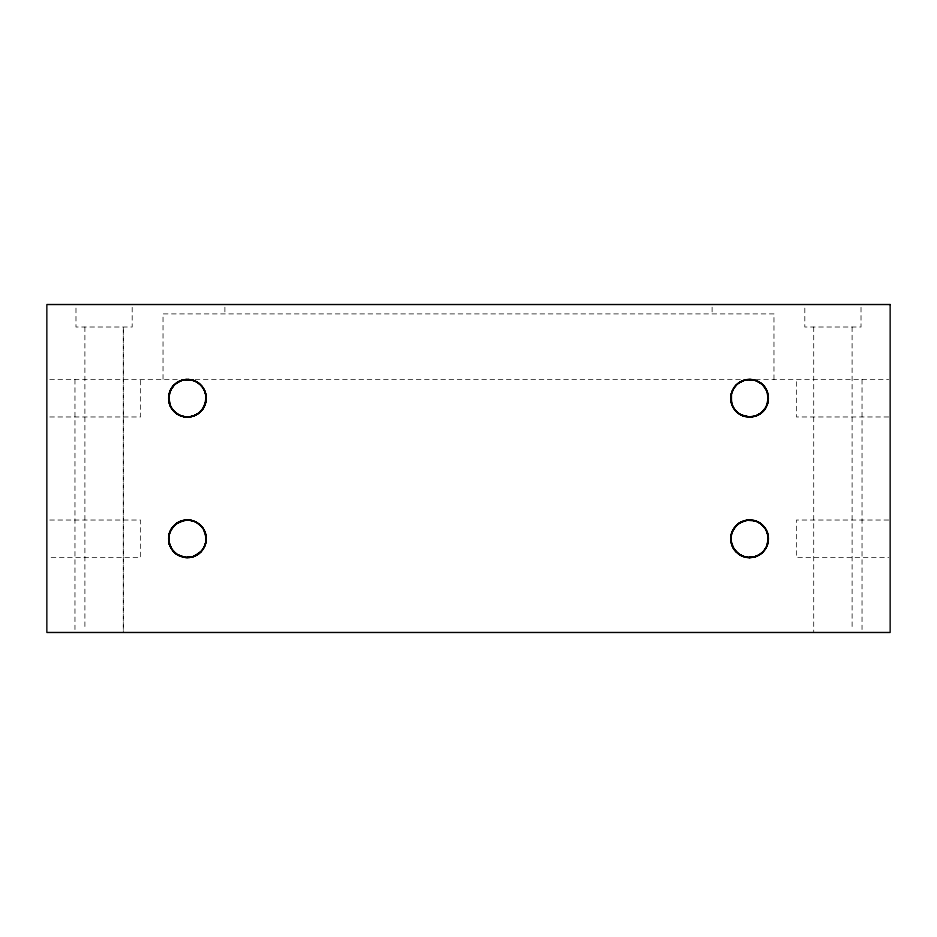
<?xml version="1.0" encoding="UTF-8"?>
<svg xmlns="http://www.w3.org/2000/svg" width="937" height="937" viewBox="0 0 937 937"><rect width="100%" height="100%" fill="white"/><g stroke="black" fill="none" stroke-linecap="round" stroke-linejoin="round"><path stroke-width="0.7" stroke-dasharray="4.68 3.51" d="M49.778 379.485L179.037 379.485M195.154 379.485L743.709 379.485M755.538 379.485L888.686 379.485M49.778 416.965L140.55 416.965L140.55 379.485M888.686 416.965L796.45 416.965L796.45 379.485M49.778 520.035L140.55 520.035L140.55 557.515L49.778 557.515M888.686 520.035L796.45 520.035L796.45 557.515L888.686 557.515M862.04 379.485L862.04 629.547M861.021 307.336L861.021 327.013L804.801 327.013L804.801 307.336M852.108 327.013L852.12 629.547M813.703 327.013L813.703 632.475M773.962 379.485L773.962 313.895L163.038 313.895L163.038 379.485M712.12 307.207L712.12 313.895M224.88 307.207L224.88 313.895M132.199 307.336L132.199 327.013L75.979 327.013L75.979 307.336M123.297 629.547L123.297 327.013L123.297 632.475M84.88 327.013L84.892 629.547M74.96 379.485L74.96 629.547"/><path stroke-width="1.41" d="M203.856 407.185C208.401 399.221 205.906 388.211 198.339 383.01M768.317 399.162L766.864 390.952L762.683 384.814M768.317 539.712L767.216 532.368M192.472 380.188C201.314 382.542 207.475 391.947 205.929 401.013L206.046 400.087M760.539 383.01C766.97 387.52 769.886 396.281 767.508 403.753M205.016 404.632L204.664 405.498L206.117 397.288L205.308 392.697M205.308 544.303C207.358 537.709 205.484 530.131 200.483 525.364M768.129 401.013L768.34 398.225A18.74 18.74 0 0 0 740.23 381.991C731.902 386.571 728.4 397.885 732.711 406.353M753.77 557.046C764.768 554.868 771.619 541.762 766.864 531.502M188.805 557.468C201.83 556.988 210.626 541.129 203.856 529.815L206.117 537.838L205.765 542.488M767.965 401.938L768.34 398.225A18.74 18.74 0 0 1 740.23 414.459L739.434 413.967M766.056 407.185L768.34 398.225M768.129 541.563L768.34 538.775A18.74 18.74 0 0 0 740.23 522.541L735.861 526.032M170.944 389.265L168.683 397.288L170.511 406.353M169.784 532.368L168.683 537.838L169.492 544.303M734.116 387.672L731.434 393.599L731.434 402.851M731.984 532.368L730.883 537.838L731.235 542.488M169.234 393.599L168.683 399.162L169.784 404.632L168.683 397.288L170.136 390.952L169.492 392.697M171.412 529.007C165.662 537.861 169.351 550.897 178.85 555.454M731.434 393.599L730.883 397.288L731.984 404.632L731.692 403.753M733.144 529.815C725.859 541.762 736.295 558.44 750.068 557.515M169.234 534.149L168.871 541.563M731.434 534.149L730.883 537.838L731.692 544.303M202.333 409.539L205.765 401.938M731.984 391.818L731.692 392.697L732.711 390.097M766.864 405.498L767.766 402.851M205.566 543.401C203.341 552.619 193.467 559.038 184.144 557.234M170.511 530.647L169.492 533.247L173.04 526.735L178.03 522.541A18.74 18.74 0 0 1 206.14 538.775A18.74 18.74 0 0 1 178.03 555.009L175.711 553.427M204.664 546.048L205.016 545.182M731.692 533.247L734.116 528.222L737.911 524.123M732.336 531.502L736.517 525.364M174.317 384.814L170.511 390.097L173.661 385.482L177.234 382.483M204.289 406.353C200.963 413.486 192.846 417.902 185.069 416.824M760.539 413.44L756.452 415.665L762.004 412.28L766.489 406.353C760.762 419.846 739.539 420.42 733.144 407.185M763.96 550.815L766.489 546.903L768.34 538.775A18.74 18.74 0 0 1 740.23 555.009L734.116 549.328L731.071 541.563M173.661 385.482L170.511 390.097L172.467 386.911M171.412 388.457L171.916 387.672M170.511 390.097L173.04 386.185M172.467 527.461L170.944 529.815L175.711 524.123M202.884 549.328L203.388 548.543M733.612 529.007L734.116 528.222M765.084 549.328L765.588 548.543M734.667 386.911L733.612 388.457L736.517 384.814L735.24 386.185M763.339 410.968L764.533 409.539M199.804 412.28L202.884 408.778L198.339 413.44L194.252 415.665L198.339 413.44M762.004 412.28L765.084 408.778M173.661 526.032L178.03 522.541A18.74 18.74 0 0 0 178.03 555.009L185.069 557.374L178.03 555.009L180.548 556.215M760.539 553.99L763.339 551.518M197.566 554.517L201.139 551.518L193.373 556.543L194.252 556.215M174.996 384.17L181.427 380.457M737.196 384.17L739.434 382.483M198.339 553.99L199.089 553.427M758.15 555.454L762.004 552.83M743.627 521.007L738.661 523.56L739.434 523.033M199.804 384.17C193.455 378.454 183.336 377.916 176.461 383.01L178.85 381.546M201.76 526.735L202.884 528.222C197.344 519.672 184.612 517.365 176.461 523.56L185.069 520.176M751.005 379.532L744.528 380.188L738.661 383.01L743.627 380.457M738.661 523.56L744.528 520.738L749.131 520.035M176.461 383.01L179.693 381.148M176.461 523.56L179.693 521.698M758.15 414.904L758.97 414.459M759.766 554.517L755.573 556.543L749.131 557.515L752.856 557.234M741.05 381.546C750.924 376.135 764.498 381.781 767.508 392.697M757.307 555.852L755.573 556.543L756.452 556.215M180.548 380.785L183.23 379.953M180.548 521.335L186.931 520.035M755.573 415.993L749.131 416.965L741.893 415.302L742.748 415.665M189.731 416.824L193.373 415.993C188.044 417.75 181.942 417.035 177.234 413.967M182.328 556.812L185.994 557.468L192.472 556.812M754.672 556.812C749.178 558.429 743.404 557 738.661 553.99L742.748 556.215L741.05 555.454M189.731 557.374L191.57 557.046M755.573 521.007L747.269 520.176L740.23 522.541A18.74 18.74 0 0 0 740.23 555.009L742.748 556.215M752.856 416.684L749.131 416.965L741.05 414.904M184.144 520.316L187.868 520.035M185.069 379.626L190.656 379.766M751.005 416.918L749.131 416.965L750.068 416.965M185.994 379.532L193.373 380.457L191.57 379.953M187.868 416.965C178.662 417.328 170.077 410.16 168.871 401.013M748.194 520.082L751.005 520.082L750.068 520.035M747.269 520.176C756.065 518.922 765.037 524.767 767.508 533.247L765.588 529.007L761.289 524.123L758.15 522.096L760.539 523.56L758.97 522.541M186.931 557.515L187.868 557.515M187.868 379.485L188.805 379.532M749.131 379.485L755.573 380.457L761.289 383.573L757.307 381.148M751.931 379.626L752.856 379.766M185.994 416.918L183.23 416.496L184.144 416.684M744.528 556.812L747.269 557.374M745.43 416.496C738.051 414.81 732.195 408.509 731.071 401.013M753.77 520.503L757.307 521.698M191.57 520.503L195.107 521.698M179.693 415.302L180.548 415.665M178.03 555.009L181.427 556.543M738.661 553.99L743.627 556.543M195.95 522.096L201.139 526.032M196.77 381.991L197.566 382.483M195.95 381.546L199.089 383.573M174.317 411.636L178.03 414.459A18.74 18.74 0 0 0 206.14 398.225A18.74 18.74 0 0 0 178.03 381.991A18.74 18.74 0 0 0 178.03 414.459L173.04 410.265L170.136 405.498L171.412 407.993M174.996 552.83L176.461 553.99L171.916 549.328L169.234 543.401L170.136 546.048M765.084 528.222L761.289 524.123L765.084 528.222L764.533 527.461M737.196 412.28L735.24 410.265L735.861 410.968M762.683 525.364L763.339 526.032M173.04 550.815L174.317 552.186M201.139 385.482L201.76 386.185M764.533 386.911L765.084 387.672M202.884 387.672L204.664 390.952M732.336 405.498L733.612 407.993M766.056 529.815L767.508 533.247M170.511 546.903L169.234 543.401L171.412 548.543M169.234 543.401L170.944 547.735M768.129 395.437L767.965 394.512L768.317 397.288M768.129 535.987L767.965 535.062L768.317 537.838M205.765 535.062L205.929 535.987M206.117 397.288L206.117 399.162M740.23 414.459A18.74 18.74 0 0 1 740.23 381.991M206.117 537.838L205.929 541.563L206.117 537.838M767.965 542.488L766.864 546.048L767.965 542.488M890.15 304.525L46.85 304.525L46.85 632.475L890.15 632.475L890.15 304.525M190.656 520.316L188.805 520.082L193.373 521.007L190.656 520.316M736.517 552.186L734.116 549.328L736.517 552.186M733.612 548.543L731.984 545.182L733.612 548.543"/></g></svg>
